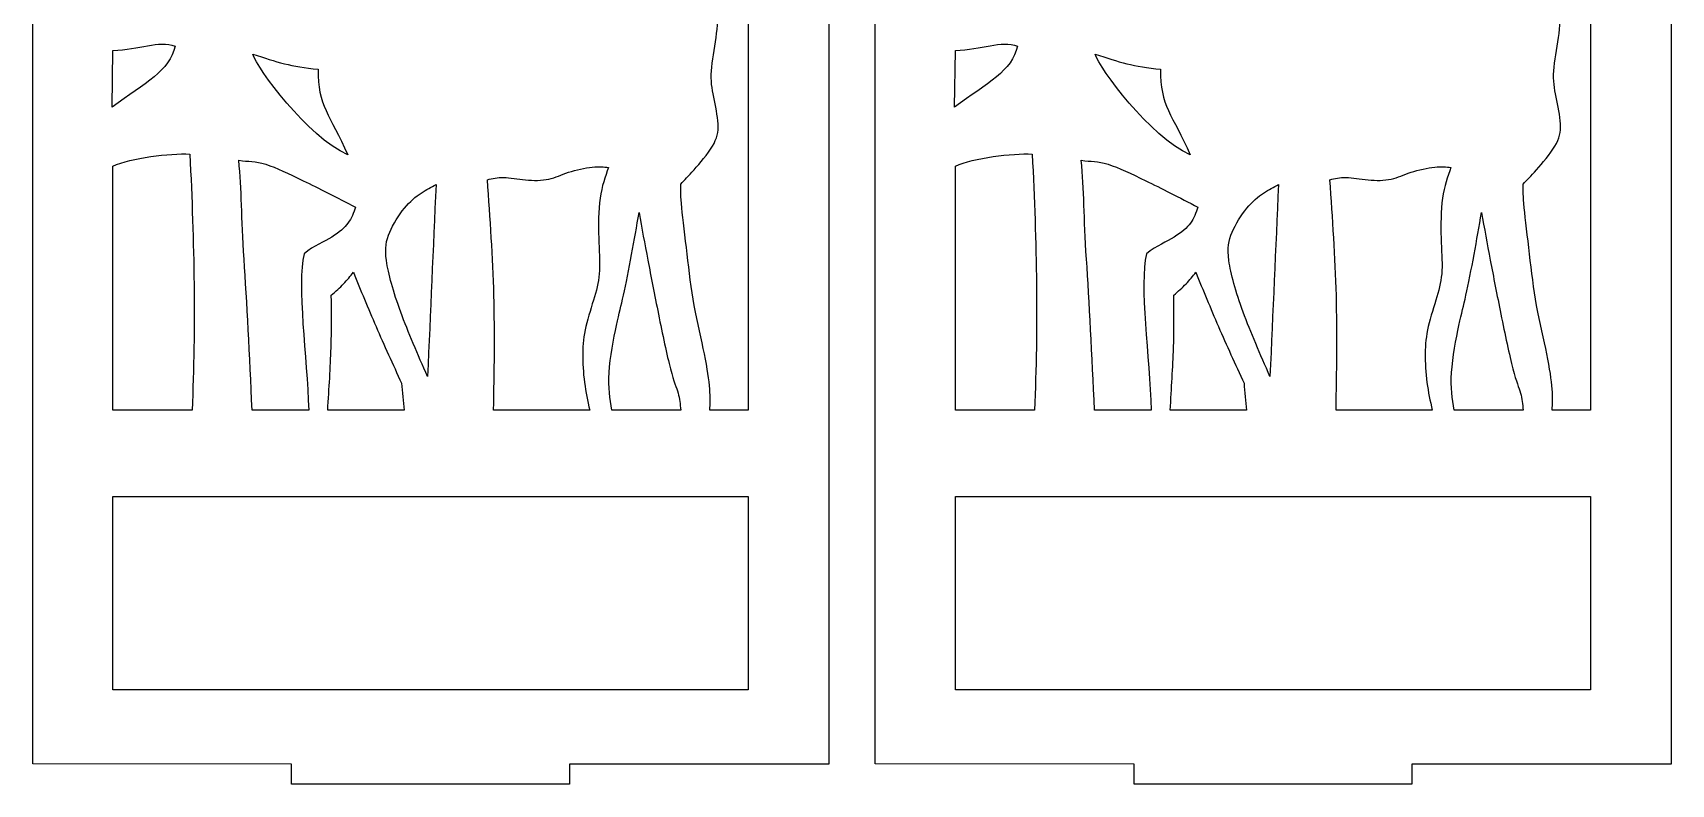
# Model space of a CAD drawing. Extents: x 0 to 537, y 11 to 300.
# Drawn here: x 0 to 244.4, y 10.6 to 122.7 of the extents above; entities that cross this region are included whole.
import ezdxf

# ---------------------------------------------------------------- set-up
doc = ezdxf.new("R2010")
doc.units = 0
doc.layers.add('Layer_1', color=7, linetype='CONTINUOUS')

msp = doc.modelspace()

# ---------------------------------------------------------------- linework, layer by layer
at = {"layer": 'Layer_1', "color": 5}
for points in [[(80.104192, 10.643412), (38.659858, 10.668812), (38.659858, 13.65138), (0.048736, 13.670642), (0.048736, 296.995521), (38.659858, 296.995521), (38.659858, 299.951264), (80.104192, 299.951264), (80.104192, 296.995521), (118.785508, 296.995521), (118.785508, 13.651354), (80.104192, 13.651354)], [(205.763164, 10.643438), (164.318831, 10.668838), (164.318831, 13.65138), (125.707709, 13.670695), (125.707709, 296.995522), (164.318831, 296.995522), (164.318831, 299.951264), (205.763164, 299.951264), (205.763164, 296.995522), (244.44448, 296.995522), (244.44448, 13.651354), (205.763164, 13.651354)], [(32.873569, 119.537204)], [(158.532542, 119.537204)], [(11.877894, 111.614674)], [(137.536867, 111.61468)], [(40.403806, 100.641845)], [(73.564565, 100.757055)], [(166.062779, 100.641853)], [(199.223537, 100.757053)], [(44.581419, 83.569238)], [(170.240391, 83.569243)], [(54.938083, 81.047182)], [(180.597056, 81.047182)], [(86.016677, 72.033074)], [(211.675649, 72.033066)], [(12.011421, 53.573558), (106.753131, 53.573558), (106.753131, 24.721891), (12.011421, 24.721891)], [(137.670394, 53.573563), (232.412103, 53.573563), (232.412103, 24.721891), (137.670394, 24.721891)]]:
    msp.add_lwpolyline(points, close=True, dxfattribs=at)
for points in [[(106.753104, 151.885784), (106.753104, 66.439219), (101.031649, 66.439219)], [(232.412077, 151.885798), (232.412077, 66.439219), (226.690621, 66.439219)], [(11.877894, 111.614674), (12.011421, 120.0712)], [(101.978143, 121.993911), (101.977931, 121.993911)], [(137.536867, 111.61468), (137.670394, 120.071213)], [(227.637115, 121.993913), (227.636903, 121.993913)], [(12.011421, 66.439219), (12.011421, 102.818466)], [(137.670394, 66.439219), (137.670394, 102.818474)], [(23.805118, 66.439219), (12.011421, 66.439219)], [(41.203166, 66.439219), (32.772641, 66.439219)], [(55.449814, 66.439219), (44.045426, 66.439219)], [(83.121103, 66.439219), (68.791799, 66.439219)], [(96.694149, 66.439219), (86.410641, 66.439219)], [(149.464091, 66.439219), (137.670394, 66.439219)], [(166.862138, 66.439219), (158.431614, 66.439219)], [(181.108787, 66.439219), (169.704398, 66.439219)], [(208.780076, 66.439219), (194.450772, 66.439219)], [(222.353121, 66.439219), (212.069614, 66.439219)]]:
    msp.add_lwpolyline(points, dxfattribs=at)
for points in [[(101.977931, 121.993911), (102.20923, 123.675187), (102.290721, 125.218824), (102.266168, 126.883823)], [(227.636903, 121.993913), (227.868202, 123.675182), (227.949694, 125.21884), (227.925141, 126.883837)], [(21.289138, 120.724122), (20.438267, 116.984306), (16.86558, 115.253457), (11.877894, 111.614674)], [(12.011421, 120.0712), (15.931038, 120.212924), (18.792027, 121.580703), (21.289138, 120.724122)], [(101.267286, 117.014511), (101.364759, 118.492949), (101.746923, 120.312343), (101.978143, 121.993911)], [(146.94811, 120.724125), (146.097239, 116.984319), (142.524554, 115.253468), (137.536867, 111.61468)], [(137.670394, 120.071213), (141.590011, 120.212924), (144.450999, 121.580714), (146.94811, 120.724125)], [(226.926259, 117.014508), (227.023732, 118.492947), (227.405896, 120.312354), (227.637115, 121.993913)], [(32.873569, 119.537204), (36.42509, 118.324283), (38.607008, 117.660009), (42.621494, 117.273382)], [(47.041006, 104.482799), (40.965829, 107.242096), (33.54269, 117.325274), (32.873569, 119.537204)], [(158.532542, 119.537204), (162.084062, 118.324275), (164.26598, 117.660012), (168.280466, 117.273376)], [(172.699979, 104.482809), (166.624802, 107.242096), (159.201662, 117.325288), (158.532542, 119.537204)], [(42.621494, 117.273382), (42.479309, 111.824002), (44.418933, 110.511566), (47.041006, 104.482799)], [(101.61651, 113.099397), (101.356769, 114.399078), (101.169999, 115.536363), (101.267286, 117.014511)], [(168.280466, 117.273376), (168.138282, 111.823992), (170.077905, 110.511579), (172.699979, 104.482809)], [(227.275483, 113.099389), (227.015741, 114.399075), (226.828972, 115.53636), (226.926259, 117.014508)], [(102.270163, 109.123561), (102.209441, 110.337859), (101.876463, 111.799729), (101.61651, 113.099397)], [(227.929136, 109.123575), (227.868414, 110.337853), (227.535436, 111.799729), (227.275483, 113.099389)], [(101.425878, 105.780892), (102.120435, 106.942458), (102.331573, 107.908886), (102.270163, 109.123561)], [(227.08485, 105.780882), (227.779408, 106.942455), (227.990546, 107.908899), (227.929136, 109.123575)], [(98.684398, 102.287935), (99.553369, 103.262736), (100.731479, 104.61934), (101.425878, 105.780892)], [(224.34337, 102.287932), (225.212341, 103.262736), (226.390451, 104.619334), (227.08485, 105.780882)], [(12.011421, 102.818466), (14.726429, 104.039921), (20.485667, 104.790901), (23.473639, 104.601726)], [(23.473639, 104.601726), (24.152441, 91.348234), (24.366986, 78.72826), (23.805118, 66.439219)], [(31.562437, 88.953726), (31.131695, 95.224218), (31.243151, 99.265311), (30.772087, 103.684061)], [(30.772087, 103.684061), (32.266612, 103.456655), (33.178988, 103.606417), (34.795354, 103.086706)], [(34.795354, 103.086706), (36.411694, 102.566993), (38.150086, 101.754762), (40.403806, 100.641845)], [(79.969095, 101.906427), (81.073731, 102.271951), (82.462873, 102.563972), (83.502606, 102.669824)], [(83.502606, 102.669824), (84.542313, 102.775384), (85.233087, 102.694086), (85.923279, 102.612901)], [(137.670394, 102.818474), (140.3854, 104.039923), (146.144639, 104.79089), (149.13261, 104.60174)], [(149.13261, 104.60174), (149.811415, 91.348231), (150.025957, 78.728268), (149.464091, 66.439219)], [(157.221409, 88.953726), (156.790668, 95.224218), (156.902124, 99.265305), (156.431059, 103.684059)], [(156.431059, 103.684059), (157.925585, 103.456649), (158.837961, 103.60643), (160.454327, 103.086709)], [(160.454327, 103.086709), (162.070666, 102.566988), (163.809058, 101.75477), (166.062779, 100.641853)], [(205.628068, 101.906429), (206.732703, 102.271951), (208.121845, 102.563972), (209.161578, 102.669832)], [(209.161578, 102.669832), (210.201285, 102.775374), (210.892059, 102.694173), (211.582251, 102.612893)], [(40.403806, 100.641845), (42.657633, 99.52892), (45.427768, 98.115598), (48.197294, 96.702075)], [(67.866234, 100.796825), (68.605638, 100.971685), (69.344381, 101.146353), (70.286827, 101.120328)], [(68.832465, 83.528593), (68.678557, 89.255105), (68.272104, 95.025866), (67.866234, 100.796825)], [(70.286827, 101.120328), (71.229273, 101.094108), (72.374548, 100.866418), (73.564565, 100.757055)], [(73.564565, 100.757055), (74.75429, 100.647304), (75.989339, 100.655395), (77.016584, 100.878893)], [(77.016584, 100.878893), (78.044146, 101.102101), (78.86446, 101.540622), (79.969095, 101.906427)], [(85.923279, 102.612901), (85.427846, 101.224233), (84.932388, 99.834977), (84.67635, 98.031667)], [(96.694334, 100.127397), (97.254589, 100.720601), (97.815241, 101.313223), (98.684398, 102.287935)], [(166.062779, 100.641853), (168.316606, 99.52891), (171.08674, 98.115612), (173.856266, 96.702075)], [(193.525206, 100.79682), (194.264611, 100.971683), (195.003354, 101.146361), (195.9458, 101.120326)], [(194.491438, 83.528603), (194.33753, 89.255113), (193.931077, 95.02586), (193.525206, 100.79682)], [(195.9458, 101.120326), (196.888246, 101.094132), (198.033521, 100.866432), (199.223537, 100.757053)], [(199.223537, 100.757053), (200.413263, 100.647304), (201.648311, 100.6554), (202.675556, 100.878893)], [(202.675556, 100.878893), (203.703118, 101.102096), (204.523433, 101.540616), (205.628068, 101.906429)], [(211.582251, 102.612893), (211.086819, 101.224228), (210.59136, 99.83498), (210.335323, 98.031659)], [(222.353307, 100.127397), (222.913562, 100.720593), (223.474214, 101.313233), (224.34337, 102.287932)], [(55.474076, 96.533059), (56.318759, 97.556401), (57.188285, 98.263461), (57.979866, 98.799451)], [(57.979866, 98.799451), (58.772002, 99.335441), (59.486747, 99.700759), (60.201228, 100.066284)], [(60.201228, 100.066284), (59.779059, 90.521935), (59.356625, 80.97788), (58.934403, 71.433533)], [(84.67635, 98.031667), (84.420763, 96.22827), (84.404412, 94.010995), (84.461138, 92.110313)], [(96.856709, 96.614546), (96.694334, 98.356546), (96.694334, 99.242064), (96.694334, 100.127397)], [(181.133049, 96.533059), (181.977731, 97.556415), (182.847258, 98.263461), (183.638838, 98.799454)], [(183.638838, 98.799454), (184.430974, 99.335447), (185.14572, 99.700757), (185.860201, 100.066279)], [(185.860201, 100.066279), (185.438031, 90.521938), (185.015598, 80.977888), (184.593376, 71.433547)], [(210.335323, 98.031659), (210.079736, 96.228259), (210.063384, 94.010998), (210.120111, 92.110311)], [(222.515681, 96.614551), (222.353307, 98.356541), (222.353307, 99.242075), (222.353307, 100.127397)], [(48.197294, 96.702075), (47.896701, 95.865476), (47.596081, 95.028887), (47.068105, 94.310239)], [(53.284967, 92.951101), (53.808895, 94.169296), (54.6295, 95.509611), (55.474076, 96.533059)], [(89.379108, 89.616523), (89.781486, 91.777161), (90.130709, 93.832235), (90.479854, 95.887309)], [(90.479854, 95.887309), (90.902684, 93.572282), (91.324827, 91.257154), (91.795918, 88.775743)], [(97.652761, 89.693916), (97.344177, 92.272807), (97.019216, 94.87196), (96.856709, 96.614546)], [(173.856266, 96.702075), (173.555673, 95.865489), (173.255054, 95.028877), (172.727078, 94.310242)], [(178.943939, 92.951104), (179.467867, 94.169298), (180.288472, 95.509624), (181.133049, 96.533059)], [(215.03808, 89.616533), (215.440458, 91.777174), (215.789682, 93.832245), (216.138826, 95.887317)], [(216.138826, 95.887317), (216.561657, 93.572292), (216.983799, 91.257162), (217.45489, 88.77574)], [(223.311733, 89.693924), (223.00315, 92.272818), (222.678188, 94.871952), (222.515681, 96.614551)], [(47.068105, 94.310239), (46.539811, 93.590996), (45.784691, 92.99009), (44.655502, 92.247172)], [(52.801811, 88.719114), (52.533471, 90.636074), (52.761171, 91.73242), (53.284967, 92.951101)], [(172.727078, 94.310242), (172.198784, 93.590998), (171.443663, 92.990103), (170.314474, 92.24718)], [(178.460784, 88.71912), (178.192443, 90.636079), (178.420144, 91.732433), (178.943939, 92.951104)], [(44.655502, 92.247172), (43.526287, 91.503658), (42.024062, 91.02218), (40.521281, 89.733098)], [(84.461138, 92.110313), (84.518235, 90.209446), (84.647881, 88.625444), (84.578772, 87.252857)], [(170.314474, 92.24718), (169.185259, 91.503648), (167.683034, 91.022185), (166.180254, 89.733109)], [(210.120111, 92.110311), (210.177208, 90.209438), (210.306854, 88.625457), (210.237745, 87.252852)], [(32.772641, 66.439219), (32.382751, 74.561181), (31.99257, 82.683135), (31.562437, 88.953726)], [(40.521281, 89.733098), (39.394987, 85.234383), (40.976074, 74.203943), (41.203166, 66.439219)], [(54.938083, 81.047182), (53.833157, 84.064681), (53.070046, 86.801861), (52.801811, 88.719114)], [(88.160939, 83.565145), (88.522651, 85.189692), (88.977444, 87.455888), (89.379108, 89.616523)], [(91.795918, 88.775743), (92.266982, 86.294335), (92.787285, 83.646337), (93.379899, 80.722313)], [(98.712655, 82.013991), (98.253682, 84.556134), (97.961662, 87.114644), (97.652761, 89.693916)], [(158.431614, 66.439219), (158.041724, 74.561186), (157.651543, 82.683127), (157.221409, 88.953726)], [(166.180254, 89.733109), (165.05396, 85.234372), (166.635046, 74.203946), (166.862138, 66.439219)], [(180.597056, 81.047182), (179.492129, 84.064675), (178.729018, 86.801869), (178.460784, 88.71912)], [(213.819912, 83.565142), (214.181624, 85.189684), (214.636416, 87.455893), (215.03808, 89.616533)], [(217.45489, 88.77574), (217.925954, 86.294346), (218.446257, 83.646343), (219.038871, 80.722327)], [(224.371628, 82.013996), (223.912655, 84.556139), (223.620634, 87.114633), (223.311733, 89.693924)], [(46.413579, 85.258798), (46.961742, 85.82715), (47.41627, 86.404084), (47.871248, 86.980622)], [(47.871248, 86.980622), (48.959902, 84.316358), (50.047975, 81.651985), (51.246484, 78.894635)], [(84.578772, 87.252857), (84.509663, 85.880172), (84.24201, 84.718617), (83.835558, 83.333846)], [(172.072551, 85.258793), (172.620715, 85.827144), (173.075243, 86.404095), (173.53022, 86.980622)], [(173.53022, 86.980622), (174.618875, 84.316347), (175.706947, 81.651993), (176.905457, 78.894638)], [(210.237745, 87.252852), (210.168636, 85.880167), (209.900983, 84.71862), (209.49453, 83.333843)], [(44.541652, 75.710552), (44.630922, 78.565771), (44.606078, 81.067359), (44.581419, 83.569238)], [(44.581419, 83.569238), (45.223271, 84.129594), (45.864806, 84.690156), (46.413579, 85.258798)], [(68.791799, 66.439219), (68.889668, 72.120894), (68.98685, 77.802374), (68.832465, 83.528593)], [(83.835558, 83.333846), (83.429687, 81.948784), (82.885121, 80.340221), (82.55217, 78.915008)], [(87.121312, 79.044937), (87.53184, 80.957705), (87.799598, 81.940497), (88.160939, 83.565145)], [(170.200624, 75.710563), (170.289895, 78.565761), (170.26505, 81.06737), (170.240391, 83.569243)], [(170.240391, 83.569243), (170.882244, 84.129604), (171.523779, 84.69015), (172.072551, 85.258793)], [(194.450772, 66.439219), (194.548641, 72.120908), (194.645822, 77.802385), (194.491438, 83.528603)], [(209.49453, 83.333843), (209.088659, 81.948776), (208.544094, 80.340215), (208.211142, 78.915011)], [(212.780285, 79.044948), (213.190812, 80.9577), (213.458571, 81.940495), (213.819912, 83.565142)], [(58.934403, 71.433533), (57.488614, 74.731366), (56.04301, 78.029284), (54.938083, 81.047182)], [(93.379899, 80.722313), (93.973147, 77.797987), (94.639262, 74.597344), (95.163164, 72.59919)], [(100.235544, 74.80437), (99.797314, 76.944831), (99.171839, 79.471271), (98.712655, 82.013991)], [(184.593376, 71.433547), (183.147586, 74.731366), (181.701982, 78.029292), (180.597056, 81.047182)], [(219.038871, 80.722327), (219.63212, 77.797993), (220.298235, 74.597355), (220.822136, 72.599195)], [(225.894516, 74.804365), (225.456287, 76.944844), (224.830812, 79.471271), (224.371628, 82.013996)], [(51.246484, 78.894635), (52.444597, 76.136888), (53.751956, 73.285577), (55.059633, 70.434451)], [(82.55217, 78.915008), (82.219191, 77.489396), (82.097642, 76.246346), (82.08137, 74.869579)], [(86.016677, 72.033074), (86.158679, 74.288742), (86.711234, 77.131875), (87.121312, 79.044937)], [(176.905457, 78.894638), (178.10357, 76.136886), (179.410929, 73.285577), (180.718606, 70.434453)], [(208.211142, 78.915011), (207.878164, 77.489409), (207.756614, 76.246344), (207.740343, 74.869584)], [(211.675649, 72.033066), (211.817651, 74.288745), (212.370207, 77.131878), (212.780285, 79.044948)], [(44.045426, 66.439219), (44.248758, 69.647575), (44.45217, 72.855634), (44.541652, 75.710552)], [(82.08137, 74.869579), (82.064966, 73.492994), (82.154289, 71.981705), (82.345239, 70.554643)], [(101.02768, 69.579831), (100.926318, 70.909629), (100.674355, 72.664105), (100.235544, 74.80437)], [(169.704398, 66.439219), (169.907731, 69.647583), (170.111142, 72.855629), (170.200624, 75.710563)], [(207.740343, 74.869584), (207.723938, 73.49301), (207.813262, 71.98171), (208.004212, 70.554654)], [(226.686652, 69.579823), (226.585291, 70.909619), (226.333328, 72.664097), (225.894516, 74.804365)], [(86.410641, 66.439219), (86.142592, 68.10802), (85.874648, 69.776818), (86.016677, 72.033074)], [(95.163164, 72.59919), (95.686959, 70.601038), (96.068859, 69.804988), (96.300343, 68.978634)], [(212.069614, 66.439219), (211.801564, 68.108025), (211.533621, 69.776832), (211.675649, 72.033066)], [(220.822136, 72.599195), (221.345932, 70.601035), (221.727832, 69.804983), (221.959316, 68.978637)], [(55.059633, 70.434451), (55.189861, 69.102713), (55.319692, 67.770967), (55.449814, 66.439219)], [(82.345239, 70.554643), (82.536374, 69.126983), (82.8285, 67.783151), (83.121103, 66.439219)], [(96.300343, 68.978634), (96.531642, 68.152271), (96.613133, 67.295701), (96.694149, 66.439219)], [(101.031649, 66.439219), (101.080305, 67.34434), (101.129121, 68.250032), (101.02768, 69.579831)], [(180.718606, 70.434453), (180.848833, 69.102726), (180.978664, 67.770972), (181.108787, 66.439219)], [(208.004212, 70.554654), (208.195347, 69.126988), (208.487473, 67.783143), (208.780076, 66.439219)], [(221.959316, 68.978637), (222.190614, 68.152263), (222.272106, 67.295701), (222.353121, 66.439219)], [(226.690621, 66.439219), (226.739278, 67.344332), (226.788094, 68.250027), (226.686652, 69.579823)]]:
    msp.add_open_spline(points, degree=3, dxfattribs=at)

doc.saveas('drawing.dxf')
